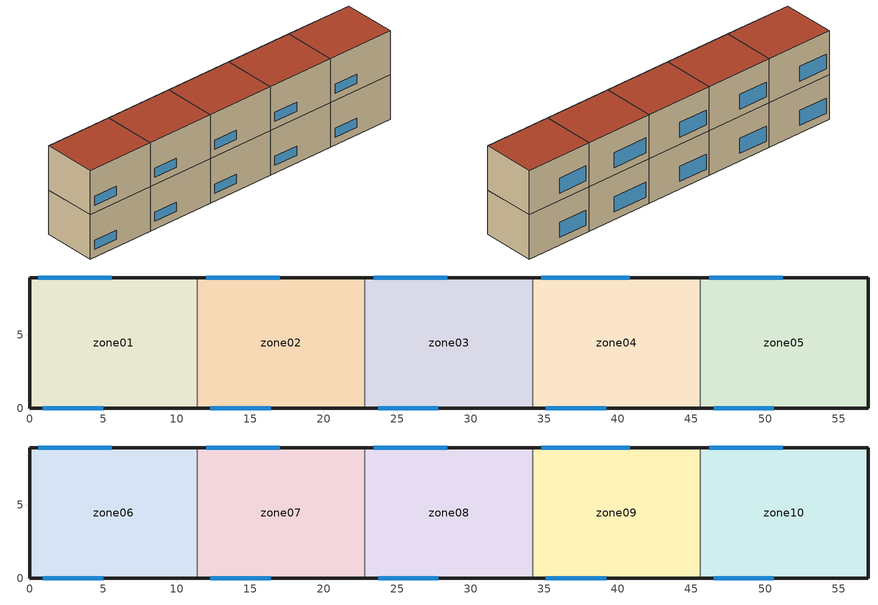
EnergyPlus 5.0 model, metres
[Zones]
zone01
 floor ground (GROUND_FLOOR): 0,0 0,8.9 11.4,8.9 11.4,0 z0
 wall outside (EXT_WALL): 11.4,8.9 0,8.9 0,0 11.4,0 z0:7.4
 wall to zone02 (ADJ_WALL): 11.4,0 11.4,8.9 z0:7.4
 window (EXT_WINDOW1): 0.9,0 5,0 z1.25:2.75; 5.6,8.9 0.6,8.9 z1.25:3.75
 ceiling to zone06 (ADJ_CEILING): 11.4,0 11.4,8.9 0,8.9 0,0 z7.4
zone02
 floor ground (GROUND_FLOOR): 11.4,0 11.4,8.9 22.8,8.9 22.8,0 z0
 wall outside (EXT_WALL): 22.8,8.9 11.4,8.9 / 11.4,0 22.8,0 z0:7.4
 wall to zone03 (ADJ_WALL): 22.8,0 22.8,8.9 z0:7.4
 wall to zone01 (ADJ_WALL): 11.4,8.9 11.4,0 z0:7.4
 window (EXT_WINDOW1): 12.3,0 16.4,0 z1.25:2.75; 17,8.9 12,8.9 z1.25:3.75
 ceiling to zone07 (ADJ_CEILING): 22.8,0 22.8,8.9 11.4,8.9 11.4,0 z7.4
zone03
 floor ground (GROUND_FLOOR): 22.8,0 22.8,8.9 34.2,8.9 34.2,0 z0
 wall outside (EXT_WALL): 34.2,8.9 22.8,8.9 / 22.8,0 34.2,0 z0:7.4
 wall to zone04 (ADJ_WALL): 34.2,0 34.2,8.9 z0:7.4
 wall to zone02 (ADJ_WALL): 22.8,8.9 22.8,0 z0:7.4
 window (EXT_WINDOW1): 23.7,0 27.8,0 z1.25:2.75; 28.4,8.9 23.4,8.9 z1.25:3.75
 ceiling to zone08 (ADJ_CEILING): 34.2,0 34.2,8.9 22.8,8.9 22.8,0 z7.4
zone04
 floor ground (GROUND_FLOOR): 34.2,0 34.2,8.9 45.6,8.9 45.6,0 z0
 wall outside (EXT_WALL): 45.6,8.9 34.2,8.9 / 34.2,0 45.6,0 z0:7.4
 wall to zone05 (ADJ_WALL): 45.6,0 45.6,8.9 z0:7.4
 wall to zone03 (ADJ_WALL): 34.2,8.9 34.2,0 z0:7.4
 window (EXT_WINDOW1): 35.1,0 39.2,0 z1.25:2.75; 40.8,8.9 34.8,8.9 z1.25:3.75
 ceiling to zone09 (ADJ_CEILING): 45.6,0 45.6,8.9 34.2,8.9 34.2,0 z7.4
zone05
 floor ground (GROUND_FLOOR): 45.6,0 45.6,8.9 57,8.9 57,0 z0
 wall outside (EXT_WALL): 45.6,0 57,0 57,8.9 45.6,8.9 z0:7.4
 wall to zone04 (ADJ_WALL): 45.6,8.9 45.6,0 z0:7.4
 window (EXT_WINDOW1): 46.5,0 50.6,0 z1.25:2.75; 51.2,8.9 46.2,8.9 z1.25:3.75
 ceiling to zone10 (ADJ_CEILING): 57,0 57,8.9 45.6,8.9 45.6,0 z7.4
zone06
 floor to zone01 (ADJ_CEILING): 0,0 0,8.9 11.4,8.9 11.4,0 z7.4
 wall outside (EXT_WALL): 11.4,8.9 0,8.9 0,0 11.4,0 z7.4:14.8
 wall to zone07 (ADJ_WALL): 11.4,0 11.4,8.9 z7.4:14.8
 window (EXT_WINDOW1): 0.9,0 5,0 z8.65:10.15; 5.6,8.9 0.6,8.9 z8.65:11.15
 roof outside (EXT_ROOF): 11.4,0 11.4,8.9 0,8.9 0,0 z14.8
zone07
 floor to zone02 (ADJ_CEILING): 11.4,0 11.4,8.9 22.8,8.9 22.8,0 z7.4
 wall outside (EXT_WALL): 22.8,8.9 11.4,8.9 / 11.4,0 22.8,0 z7.4:14.8
 wall to zone08 (ADJ_WALL): 22.8,0 22.8,8.9 z7.4:14.8
 wall to zone06 (ADJ_WALL): 11.4,8.9 11.4,0 z7.4:14.8
 window (EXT_WINDOW1): 12.3,0 16.4,0 z8.65:10.15; 17,8.9 12,8.9 z8.65:11.15
 roof outside (EXT_ROOF): 22.8,0 22.8,8.9 11.4,8.9 11.4,0 z14.8
zone08
 floor to zone03 (ADJ_CEILING): 22.8,0 22.8,8.9 34.2,8.9 34.2,0 z7.4
 wall outside (EXT_WALL): 34.2,8.9 22.8,8.9 / 22.8,0 34.2,0 z7.4:14.8
 wall to zone09 (ADJ_WALL): 34.2,0 34.2,8.9 z7.4:14.8
 wall to zone07 (ADJ_WALL): 22.8,8.9 22.8,0 z7.4:14.8
 window (EXT_WINDOW1): 23.7,0 27.8,0 z8.65:10.15; 28.4,8.9 23.4,8.9 z8.65:11.15
 roof outside (EXT_ROOF): 34.2,0 34.2,8.9 22.8,8.9 22.8,0 z14.8
zone09
 floor to zone04 (ADJ_CEILING): 34.2,0 34.2,8.9 45.6,8.9 45.6,0 z7.4
 wall outside (EXT_WALL): 45.6,8.9 34.2,8.9 / 34.2,0 45.6,0 z7.4:14.8
 wall to zone10 (ADJ_WALL): 45.6,0 45.6,8.9 z7.4:14.8
 wall to zone08 (ADJ_WALL): 34.2,8.9 34.2,0 z7.4:14.8
 window (EXT_WINDOW1): 35.1,0 39.2,0 z8.65:10.15; 40.8,8.9 34.8,8.9 z8.65:11.15
 roof outside (EXT_ROOF): 45.6,0 45.6,8.9 34.2,8.9 34.2,0 z14.8
zone10
 floor to zone05 (ADJ_CEILING): 45.6,0 45.6,8.9 57,8.9 57,0 z7.4
 wall outside (EXT_WALL): 45.6,0 57,0 57,8.9 45.6,8.9 z7.4:14.8
 wall to zone09 (ADJ_WALL): 45.6,8.9 45.6,0 z7.4:14.8
 window (EXT_WINDOW1): 46.5,0 50.6,0 z8.65:10.15; 51.2,8.9 46.2,8.9 z8.65:11.15
 roof outside (EXT_ROOF): 57,0 57,8.9 45.6,8.9 45.6,0 z14.8
[Building]
zone03: North Axis {deg}=0; Terrain=City; Loads Convergence Tolerance Value=0; Temperature Convergence Tolerance Value {deltaC}=0; Solar Distribution=FullInteriorAndExterior; Maximum Number of Warmup Days=0
[Site:Location]
not used: Latitude {deg}=0; Longitude {deg}=0; Time Zone {hr}=0; Elevation {m}=0
[Construction]
GROUND_FLOOR; EXT_WALL; EXT_ROOF; ADJ_WALL; ADJ_CEILING; EXT_WINDOW1: 
[WindowProperty:ShadingControl]
ESHADE=0; ISHADE=INPUT 1*MAX_ISHADE : SHADECNTRL=ISHADE_INTERNAL
[SurfaceProperty:OtherSideCoefficients]
BOUNDARY=IDENTICAL; BOUNDARY=INPUT 1*TBOUNDARY; BOUNDARY=INPUT 1*TBOUNDARY_2; BOUNDARY=INPUT 1*TBOUNDARY_3; BOUNDARY=INPUT 1*TGROUND; BOUNDARY=20; BOUNDARY=15
[Zone]
zone01; zone02; zone03; zone04; zone05; zone06; zone07; zone08; zone09; zone10: 0, 0, 0, 0, , 1
